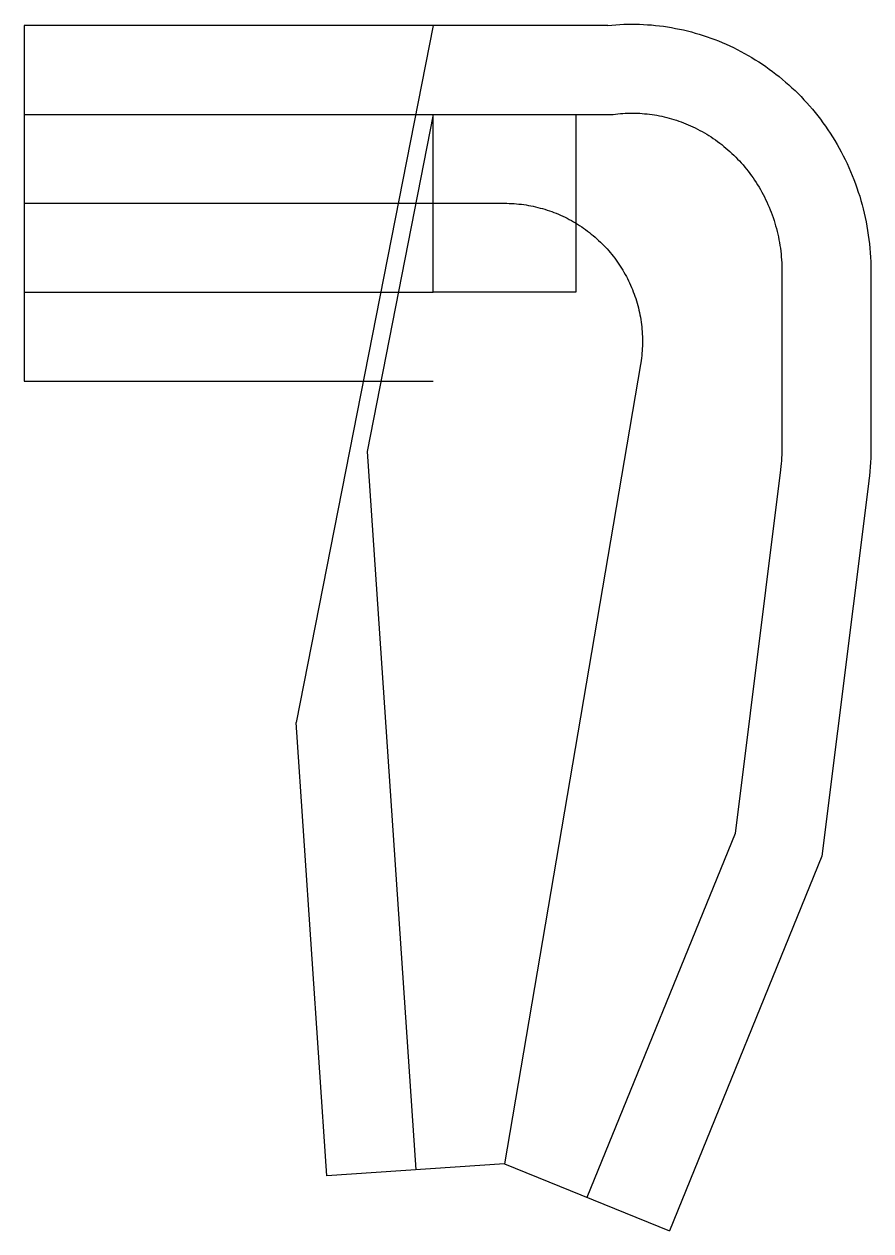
# Model space of a CAD drawing. Header units: metres. Extents: x -10000 to 7626, y -21396 to 3730.
import ezdxf

# ---------------------------------------------------------------- set-up
doc = ezdxf.new("R2010")
doc.units = ezdxf.units.M

msp = doc.modelspace()

# ---------------------------------------------------------------- linework, layer by layer
at = {"color": 1}
for p, q in [((-10000, 3704), (-10000, -3704)), ((2153, 3704), (-10000, 3704)), ((-1482, 3704), (-4336, -10814)), ((-10000, 1852), (2263, 1852)), ((-1482, 1852), (-2862, -5169)), ((5774, -1410), (5774, -5114)), ((7626, -1410), (7626, -5114)), ((-10000, -1852), (-1482, -1852)), ((-10000, -3704), (-1482, -3704)), ((-2862, -5169), (-1848, -20125)), ((5746, -5553), (4798, -13123)), ((7584, -5784), (6605, -13595)), ((-3696, -20251), (-4336, -10814)), ((4798, -13123), (1715, -20698)), ((6605, -13595), (3431, -21396)), ((0, -20000), (-3696, -20251)), ((0, -20000), (3431, -21396))]:
    msp.add_line(p, q, dxfattribs=at)
for points in [[(2153, 3704), (2234, 3712), (2316, 3719), (2399, 3724), (2481, 3727), (2564, 3730), (2647, 3730), (2730, 3730), (2813, 3728), (2896, 3724), (2979, 3719), (3062, 3713), (3146, 3705), (3229, 3696), (3312, 3685), (3395, 3672), (3478, 3659), (3560, 3643), (3643, 3627), (3725, 3609), (3808, 3589), (3890, 3568), (3971, 3545), (4053, 3521), (4134, 3496), (4215, 3469), (4295, 3441), (4375, 3411), (4454, 3380), (4534, 3347), (4612, 3313), (4690, 3277), (4768, 3241), (4845, 3202), (4921, 3163), (4997, 3121), (5073, 3079), (5147, 3035), (5221, 2990), (5294, 2943), (5367, 2896), (5439, 2846), (5510, 2796), (5580, 2744), (5649, 2691), (5718, 2637), (5785, 2581), (5852, 2524), (5918, 2466), (5983, 2407), (6047, 2346), (6110, 2284), (6172, 2221), (6233, 2157), (6293, 2092), (6351, 2026), (6409, 1958), (6466, 1890), (6521, 1820), (6576, 1750), (6629, 1678), (6681, 1605), (6732, 1532), (6781, 1457), (6830, 1381), (6877, 1305), (6922, 1227), (6967, 1149), (7010, 1070), (7052, 990), (7092, 909), (7131, 827), (7169, 745), (7205, 661), (7240, 577), (7274, 493), (7306, 407), (7336, 321), (7365, 235), (7393, 148), (7419, 60), (7444, -29), (7467, -118), (7488, -207), (7509, -297), (7527, -387), (7544, -478), (7559, -569), (7573, -661), (7585, -753), (7596, -845), (7605, -937), (7612, -1030), (7618, -1123), (7622, -1216), (7625, -1310), (7626, -1403), (7626, -1410)], [(1482, -1852), (-1482, -1852), (-1482, 1852), (1482, 1852), (1482, -1852)], [(2263, 1852), (2312, 1858), (2362, 1864), (2412, 1868), (2462, 1872), (2512, 1875), (2562, 1877), (2612, 1878), (2663, 1878), (2714, 1878), (2764, 1876), (2815, 1874), (2866, 1871), (2917, 1866), (2968, 1861), (3019, 1855), (3070, 1848), (3121, 1841), (3172, 1832), (3223, 1822), (3274, 1812), (3325, 1800), (3376, 1788), (3426, 1775), (3477, 1761), (3527, 1745), (3577, 1729), (3627, 1712), (3677, 1695), (3727, 1676), (3776, 1656), (3825, 1636), (3874, 1614), (3923, 1592), (3971, 1569), (4019, 1544), (4067, 1519), (4114, 1493), (4161, 1467), (4208, 1439), (4254, 1410), (4300, 1381), (4345, 1351), (4390, 1319), (4435, 1288), (4479, 1255), (4523, 1221), (4566, 1186), (4608, 1151), (4650, 1115), (4692, 1078), (4733, 1040), (4773, 1002), (4813, 962), (4852, 922), (4890, 882), (4928, 840), (4965, 798), (5002, 754), (5038, 711), (5073, 666), (5107, 621), (5141, 575), (5174, 528), (5206, 481), (5238, 433), (5268, 385), (5298, 336), (5327, 286), (5356, 235), (5383, 184), (5410, 133), (5436, 81), (5460, 28), (5484, -25), (5508, -79), (5530, -133), (5551, -188), (5572, -243), (5591, -299), (5610, -355), (5627, -411), (5644, -468), (5660, -526), (5674, -584), (5688, -642), (5701, -700), (5713, -759), (5723, -818), (5733, -877), (5742, -937), (5749, -997), (5756, -1057), (5762, -1117), (5766, -1178), (5770, -1239), (5772, -1300), (5774, -1361), (5774, -1410)], [(-10000, 0), (0, 0), (50, 0), (100, -2), (150, -4), (200, -7), (250, -11), (300, -16), (350, -21), (400, -28), (449, -35), (499, -44), (548, -53), (597, -63), (646, -74), (695, -85), (743, -98), (792, -111), (840, -125), (888, -141), (935, -156), (982, -173), (1029, -191), (1076, -209), (1122, -228), (1168, -248), (1214, -269), (1259, -291), (1304, -313), (1348, -336), (1392, -360), (1436, -385), (1479, -410), (1522, -436), (1564, -463), (1606, -491), (1647, -519), (1688, -549), (1728, -578), (1768, -609), (1807, -640), (1846, -672), (1884, -704), (1922, -738), (1959, -772), (1995, -806), (2031, -841), (2066, -877), (2101, -913), (2134, -950), (2168, -988), (2200, -1026), (2232, -1065), (2263, -1104), (2294, -1144), (2324, -1184), (2353, -1225), (2381, -1266), (2409, -1308), (2436, -1350), (2462, -1393), (2487, -1436), (2512, -1480), (2536, -1524), (2559, -1568), (2581, -1613), (2603, -1658), (2624, -1704), (2644, -1750), (2663, -1796), (2681, -1843), (2699, -1890), (2716, -1937), (2732, -1985), (2747, -2032), (2761, -2080), (2774, -2129), (2787, -2177), (2798, -2226), (2809, -2275), (2819, -2324), (2828, -2373), (2837, -2423), (2844, -2472), (2851, -2522), (2856, -2572), (2861, -2622), (2865, -2672), (2868, -2722), (2870, -2772), (2872, -2822), (2872, -2872), (2872, -2922), (2870, -2972), (2868, -3022), (2865, -3072), (2861, -3122), (2856, -3172), (2851, -3222), (2844, -3272), (2837, -3321), (2831, -3354), (0, -20000)], [(5774, -5114), (5773, -5175), (5772, -5237), (5769, -5298), (5765, -5360), (5760, -5421), (5755, -5483), (5747, -5545), (5746, -5553)], [(7626, -5114), (7625, -5208), (7623, -5301), (7619, -5395), (7613, -5489), (7605, -5583), (7596, -5677), (7586, -5770), (7584, -5784)]]:
    msp.add_lwpolyline(points, dxfattribs=at)

doc.saveas('drawing.dxf')
